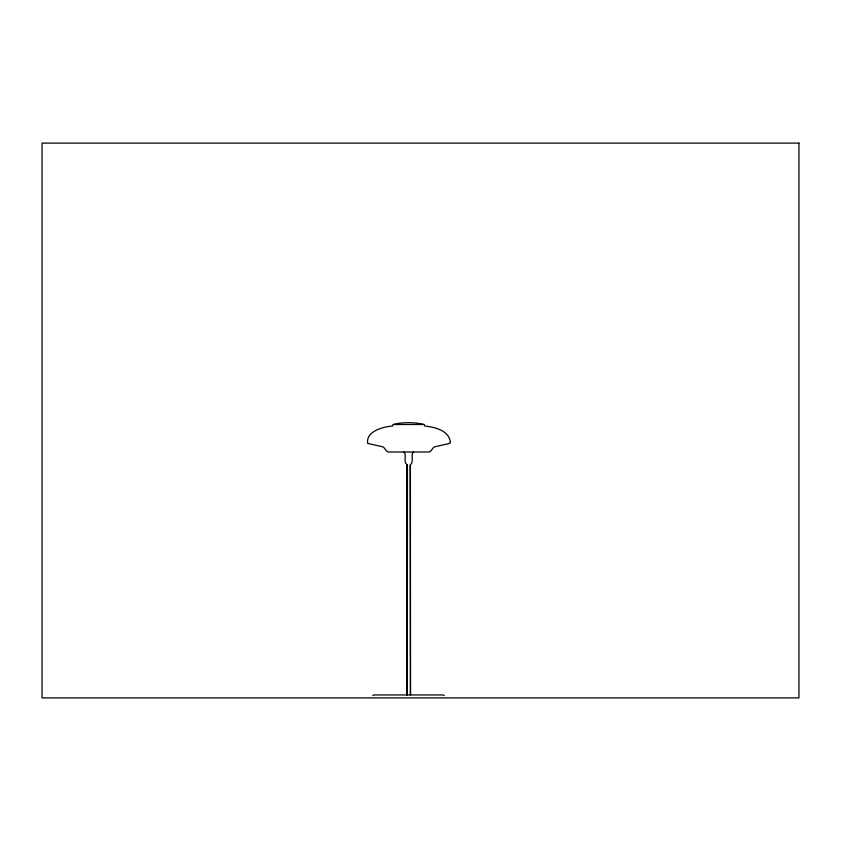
<?xml version="1.0" encoding="UTF-8"?>
<svg xmlns="http://www.w3.org/2000/svg" width="841" height="841" viewBox="0 0 841 841"><rect width="100%" height="100%" fill="white"/><g stroke="black" fill="none" stroke-linecap="round" stroke-linejoin="round"><path stroke-width="1.26" d="M407.307 694.95L407.454 465.105M407.012 694.95L407.181 465.105M406.823 694.95L406.949 465.105M372.836 695.57L373.867 694.95L443.186 694.95L444.206 695.57M410.429 464.768C414.319 461.583 410.334 454.655 413.425 451.995M403.943 451.995C407.023 454.655 403.049 461.583 406.928 464.768M410.513 694.95L410.408 465.105M410.44 694.95L410.177 465.105M423.959 424.505C415.338 422.108 401.819 422.035 393.409 424.505M450.398 441.872L449.735 443.396L436.332 446.434C432.411 446.203 432.211 451.375 429.047 451.995L388.311 451.995C385.146 451.375 384.957 446.203 381.036 446.434L367.727 443.417C365.572 431.359 383.244 426.65 392.715 425.998L393.062 424.505L424.306 424.505L424.642 425.998C434.461 427.091 448.716 430.203 450.398 441.872M798.95 143.107L42.05 143.107L42.05 697.893L798.95 697.893L798.95 143.107"/></g></svg>
